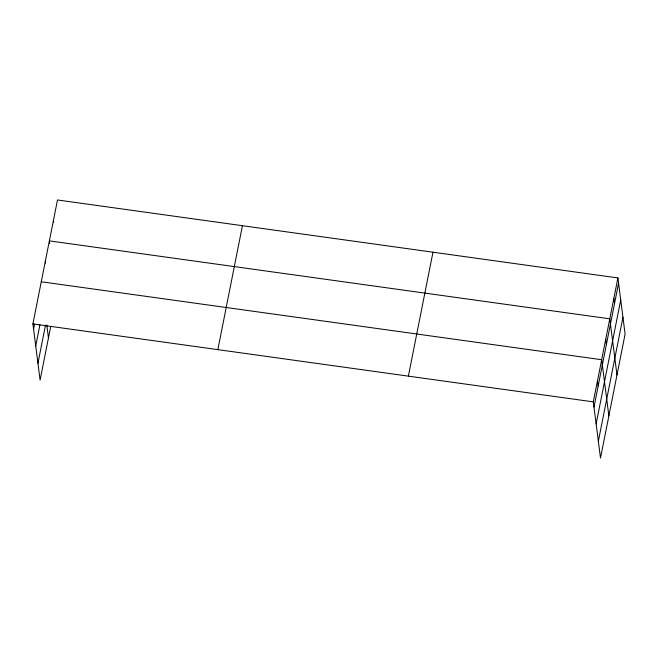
<?xml version="1.0" encoding="UTF-8"?>
<svg xmlns="http://www.w3.org/2000/svg" width="658" height="658" viewBox="0 0 658 658"><rect width="100%" height="100%" fill="white"/><g stroke="black" fill="none" stroke-linecap="round" stroke-linejoin="round"><path stroke-width="0.99" d="M50.773 326.245L40.097 380.069L32.9 323.917L57.493 199.974L617.903 277.931L625.1 334.083L600.507 458.026L593.31 401.865L617.903 277.931M33.574 329.148L34.57 324.131M35.721 345.952L39.908 324.887M37.942 363.265L45.509 325.142M217.839 349.637L242.432 225.702M408.379 376.146L432.972 252.203M593.985 407.105L618.578 283.162M596.132 423.908L620.733 299.966M598.352 441.222L622.945 317.279M41.265 281.772L601.675 359.729L608.864 415.881M32.9 323.917L593.31 401.865M613.848 298.378L614.523 303.618M616.982 374.986L609.793 318.826L49.375 240.877L49.712 243.493M605.73 339.281L606.405 344.512M597.489 380.801L598.163 386.032M53.438 220.43L53.66 222.174M45.32 261.325L45.542 263.068M46.808 325.085L48.453 337.932"/></g></svg>
